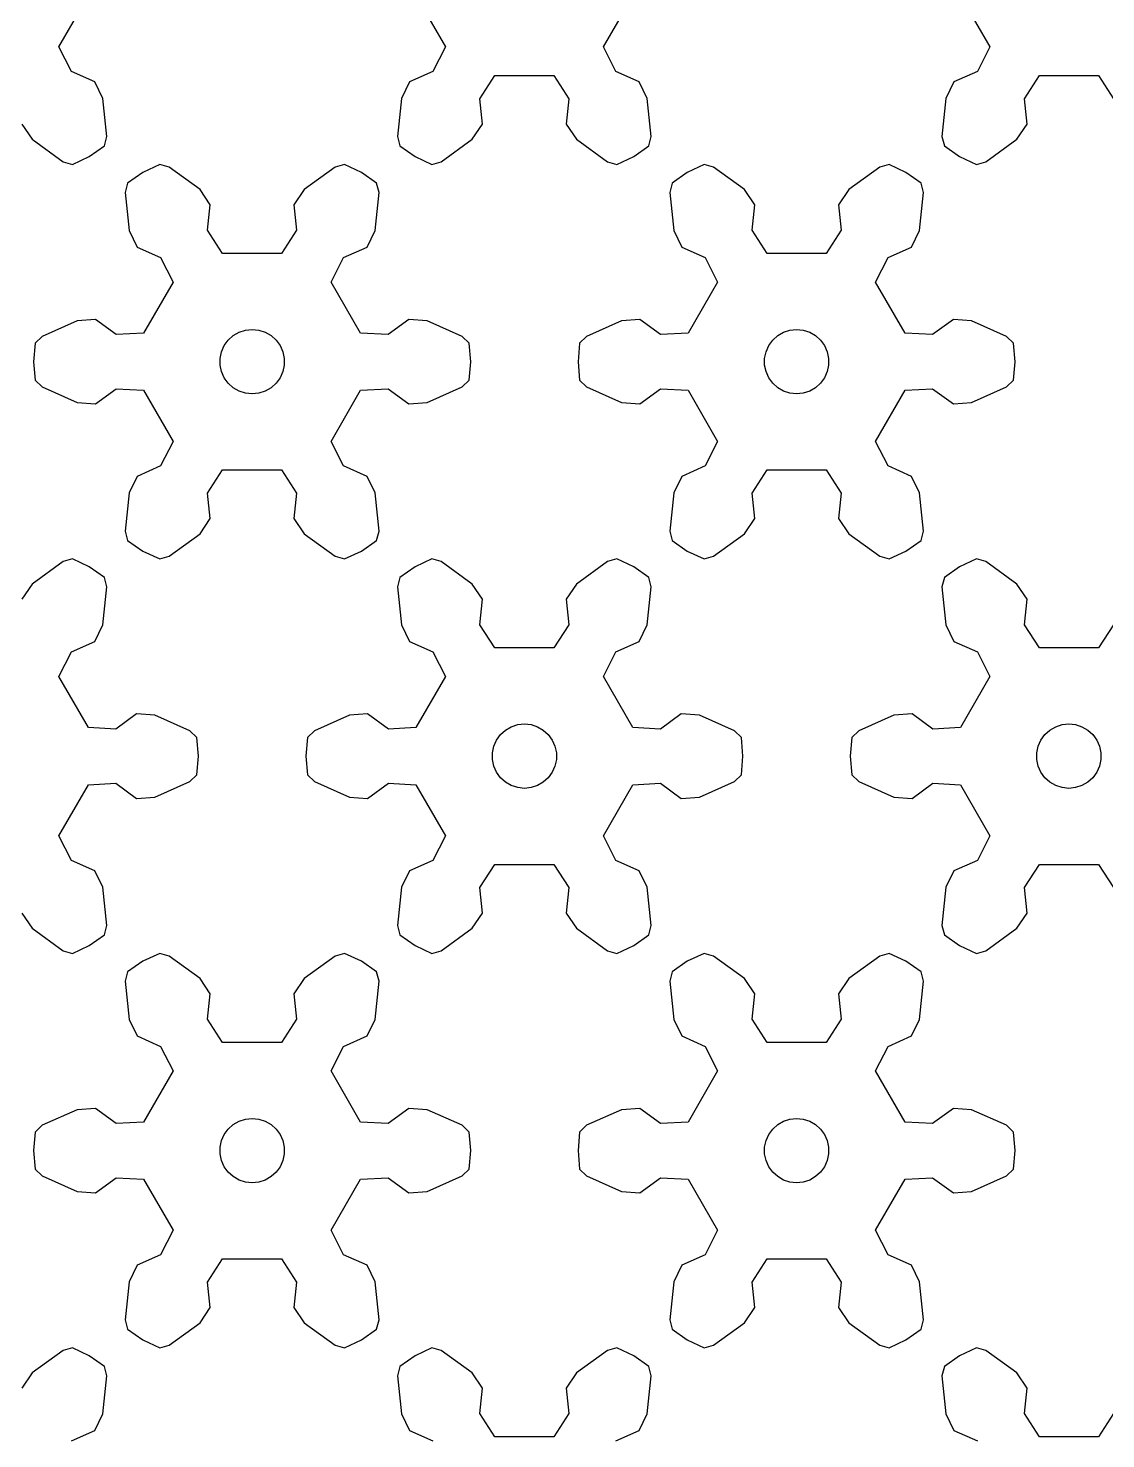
# Model space of a CAD drawing. Extents: x 0 to 198, y 0 to 239.
# Drawn here: x 50.5 to 100.7, y 106 to 171.7 of the extents above; entities that cross this region are included whole.
import ezdxf

# ---------------------------------------------------------------- set-up
doc = ezdxf.new("R2010")
doc.units = 0

msp = doc.modelspace()

# ---------------------------------------------------------------- linework, layer by layer
for p, q in [((51.923, 170.848), (53.299, 173.231)), ((68.56, 173.231), (69.936, 170.848)), ((77.295, 170.848), (78.671, 173.231)), ((93.932, 173.231), (95.308, 170.848)), ((52.508, 169.705), (51.923, 170.848)), ((69.936, 170.848), (69.351, 169.705)), ((77.88, 169.705), (77.295, 170.848)), ((95.308, 170.848), (94.723, 169.705)), ((53.598, 169.218), (52.508, 169.705)), ((69.351, 169.705), (68.261, 169.218)), ((78.97, 169.218), (77.88, 169.705)), ((94.723, 169.705), (93.633, 169.218)), ((53.971, 168.451), (53.598, 169.218)), ((68.261, 169.218), (67.888, 168.451)), ((71.542, 168.44), (72.24, 169.518)), ((72.24, 169.518), (74.991, 169.518)), ((74.991, 169.518), (75.689, 168.44)), ((79.343, 168.451), (78.97, 169.218)), ((93.633, 169.218), (93.26, 168.451)), ((96.914, 168.44), (97.612, 169.518)), ((97.612, 169.518), (100.363, 169.518)), ((100.363, 169.518), (101.061, 168.44)), ((54.156, 166.675), (53.971, 168.451)), ((67.888, 168.451), (67.703, 166.675)), ((71.665, 167.253), (71.542, 168.44)), ((75.689, 168.44), (75.566, 167.253)), ((79.528, 166.675), (79.343, 168.451)), ((93.26, 168.451), (93.075, 166.675)), ((97.037, 167.253), (96.914, 168.44)), ((50.194, 167.253), (50.672, 166.546)), ((71.188, 166.546), (71.665, 167.253)), ((75.566, 167.253), (76.043, 166.546)), ((96.559, 166.546), (97.037, 167.253)), ((50.672, 166.546), (52.117, 165.498)), ((54.046, 166.237), (54.156, 166.675)), ((67.703, 166.675), (67.813, 166.237)), ((69.742, 165.498), (71.188, 166.546)), ((76.043, 166.546), (77.489, 165.498)), ((79.418, 166.237), (79.528, 166.675)), ((93.075, 166.675), (93.185, 166.237)), ((95.114, 165.498), (96.559, 166.546)), ((52.551, 165.374), (53.337, 165.74)), ((53.337, 165.74), (54.046, 166.237)), ((67.813, 166.237), (68.523, 165.74)), ((68.523, 165.74), (69.308, 165.374)), ((77.923, 165.374), (78.708, 165.74)), ((78.708, 165.74), (79.418, 166.237)), ((93.185, 166.237), (93.894, 165.74)), ((93.894, 165.74), (94.68, 165.374)), ((52.117, 165.498), (52.551, 165.374)), ((55.837, 165.008), (55.127, 164.511)), ((56.622, 165.374), (55.837, 165.008)), ((57.056, 165.25), (56.622, 165.374)), ((58.502, 164.202), (57.056, 165.25)), ((64.803, 165.25), (63.357, 164.202)), ((65.237, 165.374), (64.803, 165.25)), ((66.023, 165.008), (65.237, 165.374)), ((66.732, 164.511), (66.023, 165.008)), ((69.308, 165.374), (69.742, 165.498)), ((77.489, 165.498), (77.923, 165.374)), ((81.208, 165.008), (80.499, 164.511)), ((81.994, 165.374), (81.208, 165.008)), ((82.428, 165.25), (81.994, 165.374)), ((83.874, 164.202), (82.428, 165.25)), ((90.175, 165.25), (88.729, 164.202)), ((90.609, 165.374), (90.175, 165.25)), ((91.394, 165.008), (90.609, 165.374)), ((92.104, 164.511), (91.394, 165.008)), ((94.68, 165.374), (95.114, 165.498)), ((55.127, 164.511), (55.017, 164.073)), ((66.842, 164.073), (66.732, 164.511)), ((80.499, 164.511), (80.389, 164.073)), ((92.214, 164.073), (92.104, 164.511)), ((55.017, 164.073), (55.202, 162.297)), ((58.979, 163.495), (58.502, 164.202)), ((63.357, 164.202), (62.88, 163.495)), ((66.657, 162.297), (66.842, 164.073)), ((80.389, 164.073), (80.574, 162.297)), ((84.351, 163.495), (83.874, 164.202)), ((88.729, 164.202), (88.252, 163.495)), ((92.029, 162.297), (92.214, 164.073)), ((58.856, 162.308), (58.979, 163.495)), ((62.88, 163.495), (63.003, 162.308)), ((84.228, 162.308), (84.351, 163.495)), ((88.252, 163.495), (88.375, 162.308)), ((59.554, 161.229), (58.856, 162.308)), ((63.003, 162.308), (62.305, 161.229)), ((84.926, 161.229), (84.228, 162.308)), ((88.375, 162.308), (87.677, 161.229)), ((55.202, 162.297), (55.575, 161.53)), ((66.284, 161.53), (66.657, 162.297)), ((80.574, 162.297), (80.947, 161.53)), ((91.656, 161.53), (92.029, 162.297)), ((55.575, 161.53), (56.665, 161.043)), ((56.665, 161.043), (57.25, 159.899)), ((62.305, 161.229), (59.554, 161.229)), ((64.609, 159.899), (65.194, 161.043)), ((65.194, 161.043), (66.284, 161.53)), ((80.947, 161.53), (82.037, 161.043)), ((82.037, 161.043), (82.622, 159.899)), ((87.677, 161.229), (84.926, 161.229)), ((89.981, 159.899), (90.566, 161.043)), ((90.566, 161.043), (91.656, 161.53)), ((57.25, 159.899), (55.874, 157.516)), ((65.985, 157.516), (64.609, 159.899)), ((82.622, 159.899), (81.246, 157.516)), ((91.357, 157.516), (89.981, 159.899)), ((52.774, 158.091), (51.144, 157.363)), ((53.625, 158.152), (52.774, 158.091)), ((54.591, 157.451), (53.625, 158.152)), ((68.234, 158.152), (67.268, 157.451)), ((69.085, 158.091), (68.234, 158.152)), ((70.716, 157.363), (69.085, 158.091)), ((78.146, 158.091), (76.515, 157.363)), ((78.997, 158.152), (78.146, 158.091)), ((79.963, 157.451), (78.997, 158.152)), ((93.606, 158.152), (92.64, 157.451)), ((94.457, 158.091), (93.606, 158.152)), ((96.087, 157.363), (94.457, 158.091)), ((50.819, 157.05), (50.744, 156.186)), ((51.144, 157.363), (50.819, 157.05)), ((55.874, 157.516), (54.591, 157.451)), ((59.631, 156.936), (59.815, 157.19)), ((59.815, 157.19), (60.048, 157.4)), ((60.048, 157.4), (60.319, 157.557)), ((60.319, 157.557), (60.618, 157.654)), ((60.618, 157.654), (60.93, 157.686)), ((60.93, 157.686), (61.241, 157.654)), ((61.241, 157.654), (61.54, 157.557)), ((61.54, 157.557), (61.811, 157.4)), ((61.811, 157.4), (62.044, 157.19)), ((62.044, 157.19), (62.229, 156.936)), ((67.268, 157.451), (65.985, 157.516)), ((71.04, 157.05), (70.716, 157.363)), ((71.115, 156.186), (71.04, 157.05)), ((76.191, 157.05), (76.115, 156.186)), ((76.515, 157.363), (76.191, 157.05)), ((81.246, 157.516), (79.963, 157.451)), ((85.002, 156.936), (85.187, 157.19)), ((85.187, 157.19), (85.42, 157.4)), ((85.42, 157.4), (85.691, 157.557)), ((85.691, 157.557), (85.99, 157.654)), ((85.99, 157.654), (86.301, 157.686)), ((86.301, 157.686), (86.613, 157.654)), ((86.613, 157.654), (86.912, 157.557)), ((86.912, 157.557), (87.183, 157.4)), ((87.183, 157.4), (87.416, 157.19)), ((87.416, 157.19), (87.6, 156.936)), ((92.64, 157.451), (91.357, 157.516)), ((96.412, 157.05), (96.087, 157.363)), ((96.487, 156.186), (96.412, 157.05)), ((59.438, 156.343), (59.503, 156.65)), ((59.503, 156.65), (59.631, 156.936)), ((62.229, 156.936), (62.356, 156.65)), ((62.356, 156.65), (62.421, 156.343)), ((84.81, 156.343), (84.875, 156.65)), ((84.875, 156.65), (85.002, 156.936)), ((87.6, 156.936), (87.728, 156.65)), ((87.728, 156.65), (87.793, 156.343)), ((50.744, 156.186), (50.819, 155.323)), ((59.438, 156.03), (59.438, 156.343)), ((59.503, 155.723), (59.438, 156.03)), ((62.421, 156.03), (62.356, 155.723)), ((62.421, 156.343), (62.421, 156.03)), ((71.04, 155.323), (71.115, 156.186)), ((76.115, 156.186), (76.191, 155.323)), ((84.81, 156.03), (84.81, 156.343)), ((84.875, 155.723), (84.81, 156.03)), ((87.793, 156.03), (87.728, 155.723)), ((87.793, 156.343), (87.793, 156.03)), ((96.412, 155.323), (96.487, 156.186)), ((50.819, 155.323), (51.144, 155.009)), ((59.631, 155.436), (59.503, 155.723)), ((59.815, 155.183), (59.631, 155.436)), ((60.048, 154.973), (59.815, 155.183)), ((62.044, 155.183), (61.811, 154.973)), ((62.229, 155.436), (62.044, 155.183)), ((62.356, 155.723), (62.229, 155.436)), ((70.716, 155.009), (71.04, 155.323)), ((76.191, 155.323), (76.515, 155.009)), ((85.002, 155.436), (84.875, 155.723)), ((85.187, 155.183), (85.002, 155.436)), ((85.42, 154.973), (85.187, 155.183)), ((87.416, 155.183), (87.183, 154.973)), ((87.6, 155.436), (87.416, 155.183)), ((87.728, 155.723), (87.6, 155.436)), ((96.087, 155.009), (96.412, 155.323)), ((51.144, 155.009), (52.774, 154.281)), ((53.625, 154.221), (54.591, 154.922)), ((54.591, 154.922), (55.874, 154.856)), ((55.874, 154.856), (57.25, 152.474)), ((60.319, 154.816), (60.048, 154.973)), ((60.618, 154.719), (60.319, 154.816)), ((60.93, 154.686), (60.618, 154.719)), ((61.241, 154.719), (60.93, 154.686)), ((61.54, 154.816), (61.241, 154.719)), ((61.811, 154.973), (61.54, 154.816)), ((64.609, 152.474), (65.985, 154.856)), ((65.985, 154.856), (67.268, 154.922)), ((67.268, 154.922), (68.234, 154.221)), ((69.085, 154.281), (70.716, 155.009)), ((76.515, 155.009), (78.146, 154.281)), ((78.997, 154.221), (79.963, 154.922)), ((79.963, 154.922), (81.246, 154.856)), ((81.246, 154.856), (82.622, 152.474)), ((85.691, 154.816), (85.42, 154.973)), ((85.99, 154.719), (85.691, 154.816)), ((86.301, 154.686), (85.99, 154.719)), ((86.613, 154.719), (86.301, 154.686)), ((86.912, 154.816), (86.613, 154.719)), ((87.183, 154.973), (86.912, 154.816)), ((89.981, 152.474), (91.357, 154.856)), ((91.357, 154.856), (92.64, 154.922)), ((92.64, 154.922), (93.606, 154.221)), ((94.457, 154.281), (96.087, 155.009)), ((52.774, 154.281), (53.625, 154.221)), ((68.234, 154.221), (69.085, 154.281)), ((78.146, 154.281), (78.997, 154.221)), ((93.606, 154.221), (94.457, 154.281)), ((57.25, 152.474), (56.665, 151.33)), ((65.194, 151.33), (64.609, 152.474)), ((82.622, 152.474), (82.037, 151.33)), ((90.566, 151.33), (89.981, 152.474)), ((56.665, 151.33), (55.575, 150.843)), ((58.856, 150.065), (59.554, 151.143)), ((59.554, 151.143), (62.305, 151.143)), ((62.305, 151.143), (63.003, 150.065)), ((66.284, 150.843), (65.194, 151.33)), ((82.037, 151.33), (80.947, 150.843)), ((84.228, 150.065), (84.926, 151.143)), ((84.926, 151.143), (87.677, 151.143)), ((87.677, 151.143), (88.375, 150.065)), ((91.656, 150.843), (90.566, 151.33)), ((55.575, 150.843), (55.202, 150.076)), ((66.657, 150.076), (66.284, 150.843)), ((80.947, 150.843), (80.574, 150.076)), ((92.029, 150.076), (91.656, 150.843)), ((55.202, 150.076), (55.017, 148.3)), ((58.979, 148.878), (58.856, 150.065)), ((63.003, 150.065), (62.88, 148.878)), ((66.842, 148.3), (66.657, 150.076)), ((80.574, 150.076), (80.389, 148.3)), ((84.351, 148.878), (84.228, 150.065)), ((88.375, 150.065), (88.252, 148.878)), ((92.214, 148.3), (92.029, 150.076)), ((58.502, 148.171), (58.979, 148.878)), ((62.88, 148.878), (63.357, 148.171)), ((83.874, 148.171), (84.351, 148.878)), ((88.252, 148.878), (88.729, 148.171)), ((55.017, 148.3), (55.127, 147.862)), ((55.127, 147.862), (55.837, 147.365)), ((57.056, 147.123), (58.502, 148.171)), ((63.357, 148.171), (64.803, 147.123)), ((66.023, 147.365), (66.732, 147.862)), ((66.732, 147.862), (66.842, 148.3)), ((80.389, 148.3), (80.499, 147.862)), ((80.499, 147.862), (81.208, 147.365)), ((82.428, 147.123), (83.874, 148.171)), ((88.729, 148.171), (90.175, 147.123)), ((91.394, 147.365), (92.104, 147.862)), ((92.104, 147.862), (92.214, 148.3)), ((55.837, 147.365), (56.622, 146.999)), ((65.237, 146.999), (66.023, 147.365)), ((81.208, 147.365), (81.994, 146.999)), ((90.609, 146.999), (91.394, 147.365)), ((52.117, 146.875), (50.672, 145.827)), ((52.551, 146.999), (52.117, 146.875)), ((53.337, 146.633), (52.551, 146.999)), ((54.046, 146.136), (53.337, 146.633)), ((56.622, 146.999), (57.056, 147.123)), ((64.803, 147.123), (65.237, 146.999)), ((68.523, 146.633), (67.813, 146.136)), ((69.308, 146.999), (68.523, 146.633)), ((69.742, 146.875), (69.308, 146.999)), ((71.188, 145.827), (69.742, 146.875)), ((77.489, 146.875), (76.043, 145.827)), ((77.923, 146.999), (77.489, 146.875)), ((78.708, 146.633), (77.923, 146.999)), ((79.418, 146.136), (78.708, 146.633)), ((81.994, 146.999), (82.428, 147.123)), ((90.175, 147.123), (90.609, 146.999)), ((93.894, 146.633), (93.185, 146.136)), ((94.68, 146.999), (93.894, 146.633)), ((95.114, 146.875), (94.68, 146.999)), ((96.559, 145.827), (95.114, 146.875)), ((54.156, 145.698), (54.046, 146.136)), ((67.813, 146.136), (67.703, 145.698)), ((79.528, 145.698), (79.418, 146.136)), ((93.185, 146.136), (93.075, 145.698)), ((50.672, 145.827), (50.194, 145.12)), ((53.971, 143.922), (54.156, 145.698)), ((67.703, 145.698), (67.888, 143.922)), ((71.665, 145.12), (71.188, 145.827)), ((76.043, 145.827), (75.566, 145.12)), ((79.343, 143.922), (79.528, 145.698)), ((93.075, 145.698), (93.26, 143.922)), ((97.037, 145.12), (96.559, 145.827)), ((71.542, 143.933), (71.665, 145.12)), ((75.566, 145.12), (75.689, 143.933)), ((96.914, 143.933), (97.037, 145.12)), ((53.598, 143.155), (53.971, 143.922)), ((67.888, 143.922), (68.261, 143.155)), ((72.24, 142.854), (71.542, 143.933)), ((75.689, 143.933), (74.991, 142.854)), ((78.97, 143.155), (79.343, 143.922)), ((93.26, 143.922), (93.633, 143.155)), ((97.612, 142.854), (96.914, 143.933)), ((101.061, 143.933), (100.363, 142.854)), ((51.923, 141.524), (52.508, 142.668)), ((52.508, 142.668), (53.598, 143.155)), ((68.261, 143.155), (69.351, 142.668)), ((69.351, 142.668), (69.936, 141.524)), ((74.991, 142.854), (72.24, 142.854)), ((77.295, 141.524), (77.88, 142.668)), ((77.88, 142.668), (78.97, 143.155)), ((93.633, 143.155), (94.723, 142.668)), ((94.723, 142.668), (95.308, 141.524)), ((100.363, 142.854), (97.612, 142.854)), ((53.299, 139.142), (51.923, 141.524)), ((69.936, 141.524), (68.56, 139.142)), ((78.671, 139.142), (77.295, 141.524)), ((95.308, 141.524), (93.932, 139.142)), ((55.548, 139.777), (54.582, 139.076)), ((56.399, 139.716), (55.548, 139.777)), ((58.03, 138.989), (56.399, 139.716)), ((65.46, 139.716), (63.829, 138.989)), ((66.311, 139.777), (65.46, 139.716)), ((67.277, 139.076), (66.311, 139.777)), ((73.304, 139.279), (73.615, 139.312)), ((73.615, 139.312), (73.927, 139.279)), ((80.92, 139.777), (79.954, 139.076)), ((81.771, 139.716), (80.92, 139.777)), ((83.402, 138.989), (81.771, 139.716)), ((90.832, 139.716), (89.201, 138.989)), ((91.683, 139.777), (90.832, 139.716)), ((92.649, 139.076), (91.683, 139.777)), ((98.675, 139.279), (98.987, 139.312)), ((98.987, 139.312), (99.299, 139.279)), ((54.582, 139.076), (53.299, 139.142)), ((58.354, 138.675), (58.03, 138.989)), ((58.43, 137.812), (58.354, 138.675)), ((63.505, 138.675), (63.43, 137.812)), ((63.829, 138.989), (63.505, 138.675)), ((68.56, 139.142), (67.277, 139.076)), ((72.316, 138.562), (72.501, 138.815)), ((72.501, 138.815), (72.734, 139.025)), ((72.734, 139.025), (73.005, 139.182)), ((73.005, 139.182), (73.304, 139.279)), ((73.927, 139.279), (74.226, 139.182)), ((74.226, 139.182), (74.497, 139.025)), ((74.497, 139.025), (74.73, 138.815)), ((74.73, 138.815), (74.915, 138.562)), ((79.954, 139.076), (78.671, 139.142)), ((83.726, 138.675), (83.402, 138.989)), ((83.801, 137.812), (83.726, 138.675)), ((88.877, 138.675), (88.801, 137.812)), ((89.201, 138.989), (88.877, 138.675)), ((93.932, 139.142), (92.649, 139.076)), ((97.688, 138.562), (97.873, 138.815)), ((97.873, 138.815), (98.106, 139.025)), ((98.106, 139.025), (98.377, 139.182)), ((98.377, 139.182), (98.675, 139.279)), ((99.299, 139.279), (99.597, 139.182)), ((99.597, 139.182), (99.869, 139.025)), ((99.869, 139.025), (100.102, 138.815)), ((100.102, 138.815), (100.286, 138.562)), ((72.124, 137.968), (72.189, 138.275)), ((72.189, 138.275), (72.316, 138.562)), ((74.915, 138.562), (75.042, 138.275)), ((75.042, 138.275), (75.107, 137.968)), ((97.496, 137.968), (97.561, 138.275)), ((97.561, 138.275), (97.688, 138.562)), ((100.286, 138.562), (100.414, 138.275)), ((100.414, 138.275), (100.479, 137.968)), ((58.354, 136.948), (58.43, 137.812)), ((63.43, 137.812), (63.505, 136.948)), ((72.124, 137.655), (72.124, 137.968)), ((72.189, 137.348), (72.124, 137.655)), ((72.316, 137.062), (72.189, 137.348)), ((75.042, 137.348), (74.915, 137.062)), ((75.107, 137.655), (75.042, 137.348)), ((75.107, 137.968), (75.107, 137.655)), ((83.726, 136.948), (83.801, 137.812)), ((88.801, 137.812), (88.877, 136.948)), ((97.496, 137.655), (97.496, 137.968)), ((97.561, 137.348), (97.496, 137.655)), ((97.688, 137.062), (97.561, 137.348)), ((100.414, 137.348), (100.286, 137.062)), ((100.479, 137.655), (100.414, 137.348)), ((100.479, 137.968), (100.479, 137.655)), ((58.03, 136.635), (58.354, 136.948)), ((63.505, 136.948), (63.829, 136.635)), ((72.501, 136.808), (72.316, 137.062)), ((72.734, 136.598), (72.501, 136.808)), ((74.73, 136.808), (74.497, 136.598)), ((74.915, 137.062), (74.73, 136.808)), ((83.402, 136.635), (83.726, 136.948)), ((88.877, 136.948), (89.201, 136.635)), ((97.873, 136.808), (97.688, 137.062)), ((98.106, 136.598), (97.873, 136.808)), ((100.102, 136.808), (99.869, 136.598)), ((100.286, 137.062), (100.102, 136.808)), ((51.923, 134.099), (53.299, 136.481)), ((53.299, 136.481), (54.582, 136.547)), ((54.582, 136.547), (55.548, 135.846)), ((56.399, 135.907), (58.03, 136.635)), ((63.829, 136.635), (65.46, 135.907)), ((66.311, 135.846), (67.277, 136.547)), ((67.277, 136.547), (68.56, 136.481)), ((68.56, 136.481), (69.936, 134.099)), ((73.005, 136.441), (72.734, 136.598)), ((73.304, 136.344), (73.005, 136.441)), ((73.615, 136.312), (73.304, 136.344)), ((73.927, 136.344), (73.615, 136.312)), ((74.226, 136.441), (73.927, 136.344)), ((74.497, 136.598), (74.226, 136.441)), ((77.295, 134.099), (78.671, 136.481)), ((78.671, 136.481), (79.954, 136.547)), ((79.954, 136.547), (80.92, 135.846)), ((81.771, 135.907), (83.402, 136.635)), ((89.201, 136.635), (90.832, 135.907)), ((91.683, 135.846), (92.649, 136.547)), ((92.649, 136.547), (93.932, 136.481)), ((93.932, 136.481), (95.308, 134.099)), ((98.377, 136.441), (98.106, 136.598)), ((98.675, 136.344), (98.377, 136.441)), ((98.987, 136.312), (98.675, 136.344)), ((99.299, 136.344), (98.987, 136.312)), ((99.597, 136.441), (99.299, 136.344)), ((99.869, 136.598), (99.597, 136.441)), ((55.548, 135.846), (56.399, 135.907)), ((65.46, 135.907), (66.311, 135.846)), ((80.92, 135.846), (81.771, 135.907)), ((90.832, 135.907), (91.683, 135.846)), ((52.508, 132.955), (51.923, 134.099)), ((69.936, 134.099), (69.351, 132.955)), ((77.88, 132.955), (77.295, 134.099)), ((95.308, 134.099), (94.723, 132.955)), ((53.598, 132.468), (52.508, 132.955)), ((69.351, 132.955), (68.261, 132.468)), ((71.542, 131.69), (72.24, 132.769)), ((72.24, 132.769), (74.991, 132.769)), ((74.991, 132.769), (75.689, 131.69)), ((78.97, 132.468), (77.88, 132.955)), ((94.723, 132.955), (93.633, 132.468)), ((96.914, 131.69), (97.612, 132.769)), ((97.612, 132.769), (100.363, 132.769)), ((100.363, 132.769), (101.061, 131.69)), ((53.971, 131.701), (53.598, 132.468)), ((68.261, 132.468), (67.888, 131.701)), ((79.343, 131.701), (78.97, 132.468)), ((93.633, 132.468), (93.26, 131.701)), ((54.156, 129.925), (53.971, 131.701)), ((67.888, 131.701), (67.703, 129.925)), ((71.665, 130.503), (71.542, 131.69)), ((75.689, 131.69), (75.566, 130.503)), ((79.528, 129.925), (79.343, 131.701)), ((93.26, 131.701), (93.075, 129.925)), ((97.037, 130.503), (96.914, 131.69)), ((50.194, 130.503), (50.672, 129.796)), ((71.188, 129.796), (71.665, 130.503)), ((75.566, 130.503), (76.043, 129.796)), ((96.559, 129.796), (97.037, 130.503)), ((50.672, 129.796), (52.117, 128.748)), ((53.337, 128.99), (54.046, 129.487)), ((54.046, 129.487), (54.156, 129.925)), ((67.703, 129.925), (67.813, 129.487)), ((67.813, 129.487), (68.523, 128.99)), ((69.742, 128.748), (71.188, 129.796)), ((76.043, 129.796), (77.489, 128.748)), ((78.708, 128.99), (79.418, 129.487)), ((79.418, 129.487), (79.528, 129.925)), ((93.075, 129.925), (93.185, 129.487)), ((93.185, 129.487), (93.894, 128.99)), ((95.114, 128.748), (96.559, 129.796)), ((52.551, 128.624), (53.337, 128.99)), ((68.523, 128.99), (69.308, 128.624)), ((77.923, 128.624), (78.708, 128.99)), ((93.894, 128.99), (94.68, 128.624)), ((52.117, 128.748), (52.551, 128.624)), ((55.837, 128.258), (55.127, 127.761)), ((56.622, 128.624), (55.837, 128.258)), ((57.056, 128.5), (56.622, 128.624)), ((58.502, 127.452), (57.056, 128.5)), ((64.803, 128.5), (63.357, 127.452)), ((65.237, 128.624), (64.803, 128.5)), ((66.023, 128.258), (65.237, 128.624)), ((66.732, 127.761), (66.023, 128.258)), ((69.308, 128.624), (69.742, 128.748)), ((77.489, 128.748), (77.923, 128.624)), ((81.208, 128.258), (80.499, 127.761)), ((81.994, 128.624), (81.208, 128.258)), ((82.428, 128.5), (81.994, 128.624)), ((83.874, 127.452), (82.428, 128.5)), ((90.175, 128.5), (88.729, 127.452)), ((90.609, 128.624), (90.175, 128.5)), ((91.394, 128.258), (90.609, 128.624)), ((92.104, 127.761), (91.394, 128.258)), ((94.68, 128.624), (95.114, 128.748)), ((55.127, 127.761), (55.017, 127.323)), ((66.842, 127.323), (66.732, 127.761)), ((80.499, 127.761), (80.389, 127.323)), ((92.214, 127.323), (92.104, 127.761)), ((55.017, 127.323), (55.202, 125.547)), ((58.979, 126.745), (58.502, 127.452)), ((63.357, 127.452), (62.88, 126.745)), ((66.657, 125.547), (66.842, 127.323)), ((80.389, 127.323), (80.574, 125.547)), ((84.351, 126.745), (83.874, 127.452)), ((88.729, 127.452), (88.252, 126.745)), ((92.029, 125.547), (92.214, 127.323)), ((58.856, 125.558), (58.979, 126.745)), ((62.88, 126.745), (63.003, 125.558)), ((84.228, 125.558), (84.351, 126.745)), ((88.252, 126.745), (88.375, 125.558)), ((55.202, 125.547), (55.575, 124.78)), ((59.554, 124.48), (58.856, 125.558)), ((63.003, 125.558), (62.305, 124.48)), ((66.284, 124.78), (66.657, 125.547)), ((80.574, 125.547), (80.947, 124.78)), ((84.926, 124.48), (84.228, 125.558)), ((88.375, 125.558), (87.677, 124.48)), ((91.656, 124.78), (92.029, 125.547)), ((55.575, 124.78), (56.665, 124.293)), ((56.665, 124.293), (57.25, 123.15)), ((62.305, 124.48), (59.554, 124.48)), ((64.609, 123.15), (65.194, 124.293)), ((65.194, 124.293), (66.284, 124.78)), ((80.947, 124.78), (82.037, 124.293)), ((82.037, 124.293), (82.622, 123.15)), ((87.677, 124.48), (84.926, 124.48)), ((89.981, 123.15), (90.566, 124.293)), ((90.566, 124.293), (91.656, 124.78)), ((57.25, 123.15), (55.874, 120.767)), ((65.985, 120.767), (64.609, 123.15)), ((82.622, 123.15), (81.246, 120.767)), ((91.357, 120.767), (89.981, 123.15)), ((52.774, 121.342), (51.144, 120.614)), ((53.625, 121.402), (52.774, 121.342)), ((54.591, 120.701), (53.625, 121.402)), ((60.618, 120.904), (60.93, 120.937)), ((60.93, 120.937), (61.241, 120.904)), ((68.234, 121.402), (67.268, 120.701)), ((69.085, 121.342), (68.234, 121.402)), ((70.716, 120.614), (69.085, 121.342)), ((78.146, 121.342), (76.515, 120.614)), ((78.997, 121.402), (78.146, 121.342)), ((79.963, 120.701), (78.997, 121.402)), ((85.99, 120.904), (86.301, 120.937)), ((86.301, 120.937), (86.613, 120.904)), ((93.606, 121.402), (92.64, 120.701)), ((94.457, 121.342), (93.606, 121.402)), ((96.087, 120.614), (94.457, 121.342)), ((50.819, 120.3), (50.744, 119.437)), ((51.144, 120.614), (50.819, 120.3)), ((55.874, 120.767), (54.591, 120.701)), ((59.631, 120.187), (59.815, 120.44)), ((59.815, 120.44), (60.048, 120.65)), ((60.048, 120.65), (60.319, 120.807)), ((60.319, 120.807), (60.618, 120.904)), ((61.241, 120.904), (61.54, 120.807)), ((61.54, 120.807), (61.811, 120.65)), ((61.811, 120.65), (62.044, 120.44)), ((62.044, 120.44), (62.229, 120.187)), ((67.268, 120.701), (65.985, 120.767)), ((71.04, 120.3), (70.716, 120.614)), ((71.115, 119.437), (71.04, 120.3)), ((76.191, 120.3), (76.115, 119.437)), ((76.515, 120.614), (76.191, 120.3)), ((81.246, 120.767), (79.963, 120.701)), ((85.002, 120.187), (85.187, 120.44)), ((85.187, 120.44), (85.42, 120.65)), ((85.42, 120.65), (85.691, 120.807)), ((85.691, 120.807), (85.99, 120.904)), ((86.613, 120.904), (86.912, 120.807)), ((86.912, 120.807), (87.183, 120.65)), ((87.183, 120.65), (87.416, 120.44)), ((87.416, 120.44), (87.6, 120.187)), ((92.64, 120.701), (91.357, 120.767)), ((96.412, 120.3), (96.087, 120.614)), ((96.487, 119.437), (96.412, 120.3)), ((59.438, 119.593), (59.503, 119.9)), ((59.438, 119.28), (59.438, 119.593)), ((59.503, 119.9), (59.631, 120.187)), ((62.229, 120.187), (62.356, 119.9)), ((62.356, 119.9), (62.421, 119.593)), ((62.421, 119.593), (62.421, 119.28)), ((84.81, 119.593), (84.875, 119.9)), ((84.81, 119.28), (84.81, 119.593)), ((84.875, 119.9), (85.002, 120.187)), ((87.6, 120.187), (87.728, 119.9)), ((87.728, 119.9), (87.793, 119.593)), ((87.793, 119.593), (87.793, 119.28)), ((50.744, 119.437), (50.819, 118.574)), ((59.503, 118.973), (59.438, 119.28)), ((59.631, 118.687), (59.503, 118.973)), ((62.356, 118.973), (62.229, 118.687)), ((62.421, 119.28), (62.356, 118.973)), ((71.04, 118.574), (71.115, 119.437)), ((76.115, 119.437), (76.191, 118.574)), ((84.875, 118.973), (84.81, 119.28)), ((85.002, 118.687), (84.875, 118.973)), ((87.728, 118.973), (87.6, 118.687)), ((87.793, 119.28), (87.728, 118.973)), ((96.412, 118.574), (96.487, 119.437)), ((50.819, 118.574), (51.144, 118.26)), ((59.815, 118.433), (59.631, 118.687)), ((60.048, 118.223), (59.815, 118.433)), ((62.044, 118.433), (61.811, 118.223)), ((62.229, 118.687), (62.044, 118.433)), ((70.716, 118.26), (71.04, 118.574)), ((76.191, 118.574), (76.515, 118.26)), ((85.187, 118.433), (85.002, 118.687)), ((85.42, 118.223), (85.187, 118.433)), ((87.416, 118.433), (87.183, 118.223)), ((87.6, 118.687), (87.416, 118.433)), ((96.087, 118.26), (96.412, 118.574)), ((51.144, 118.26), (52.774, 117.532)), ((53.625, 117.471), (54.591, 118.172)), ((54.591, 118.172), (55.874, 118.107)), ((55.874, 118.107), (57.25, 115.724)), ((60.319, 118.066), (60.048, 118.223)), ((60.618, 117.969), (60.319, 118.066)), ((60.93, 117.937), (60.618, 117.969)), ((61.241, 117.969), (60.93, 117.937)), ((61.54, 118.066), (61.241, 117.969)), ((61.811, 118.223), (61.54, 118.066)), ((64.609, 115.724), (65.985, 118.107)), ((65.985, 118.107), (67.268, 118.172)), ((67.268, 118.172), (68.234, 117.471)), ((69.085, 117.532), (70.716, 118.26)), ((76.515, 118.26), (78.146, 117.532)), ((78.997, 117.471), (79.963, 118.172)), ((79.963, 118.172), (81.246, 118.107)), ((81.246, 118.107), (82.622, 115.724)), ((85.691, 118.066), (85.42, 118.223)), ((85.99, 117.969), (85.691, 118.066)), ((86.301, 117.937), (85.99, 117.969)), ((86.613, 117.969), (86.301, 117.937)), ((86.912, 118.066), (86.613, 117.969)), ((87.183, 118.223), (86.912, 118.066)), ((89.981, 115.724), (91.357, 118.107)), ((91.357, 118.107), (92.64, 118.172)), ((92.64, 118.172), (93.606, 117.471)), ((94.457, 117.532), (96.087, 118.26)), ((52.774, 117.532), (53.625, 117.471)), ((68.234, 117.471), (69.085, 117.532)), ((78.146, 117.532), (78.997, 117.471)), ((93.606, 117.471), (94.457, 117.532)), ((57.25, 115.724), (56.665, 114.58)), ((65.194, 114.58), (64.609, 115.724)), ((82.622, 115.724), (82.037, 114.58)), ((90.566, 114.58), (89.981, 115.724)), ((56.665, 114.58), (55.575, 114.093)), ((58.856, 113.315), (59.554, 114.394)), ((59.554, 114.394), (62.305, 114.394)), ((62.305, 114.394), (63.003, 113.315)), ((66.284, 114.093), (65.194, 114.58)), ((82.037, 114.58), (80.947, 114.093)), ((84.228, 113.315), (84.926, 114.394)), ((84.926, 114.394), (87.677, 114.394)), ((87.677, 114.394), (88.375, 113.315)), ((91.656, 114.093), (90.566, 114.58)), ((55.575, 114.093), (55.202, 113.326)), ((66.657, 113.326), (66.284, 114.093)), ((80.947, 114.093), (80.574, 113.326)), ((92.029, 113.326), (91.656, 114.093)), ((55.202, 113.326), (55.017, 111.55)), ((58.979, 112.128), (58.856, 113.315)), ((63.003, 113.315), (62.88, 112.128)), ((66.842, 111.55), (66.657, 113.326)), ((80.574, 113.326), (80.389, 111.55)), ((84.351, 112.128), (84.228, 113.315)), ((88.375, 113.315), (88.252, 112.128)), ((92.214, 111.55), (92.029, 113.326)), ((58.502, 111.421), (58.979, 112.128)), ((62.88, 112.128), (63.357, 111.421)), ((83.874, 111.421), (84.351, 112.128)), ((88.252, 112.128), (88.729, 111.421)), ((55.017, 111.55), (55.127, 111.112)), ((55.127, 111.112), (55.837, 110.615)), ((57.056, 110.373), (58.502, 111.421)), ((63.357, 111.421), (64.803, 110.373)), ((66.023, 110.615), (66.732, 111.112)), ((66.732, 111.112), (66.842, 111.55)), ((80.389, 111.55), (80.499, 111.112)), ((80.499, 111.112), (81.208, 110.615)), ((82.428, 110.373), (83.874, 111.421)), ((88.729, 111.421), (90.175, 110.373)), ((91.394, 110.615), (92.104, 111.112)), ((92.104, 111.112), (92.214, 111.55)), ((55.837, 110.615), (56.622, 110.249)), ((65.237, 110.249), (66.023, 110.615)), ((81.208, 110.615), (81.994, 110.249)), ((90.609, 110.249), (91.394, 110.615)), ((52.117, 110.125), (50.672, 109.077)), ((52.551, 110.249), (52.117, 110.125)), ((53.337, 109.883), (52.551, 110.249)), ((54.046, 109.386), (53.337, 109.883)), ((56.622, 110.249), (57.056, 110.373)), ((64.803, 110.373), (65.237, 110.249)), ((68.523, 109.883), (67.813, 109.386)), ((69.308, 110.249), (68.523, 109.883)), ((69.742, 110.125), (69.308, 110.249)), ((71.188, 109.077), (69.742, 110.125)), ((77.489, 110.125), (76.043, 109.077)), ((77.923, 110.249), (77.489, 110.125)), ((78.708, 109.883), (77.923, 110.249)), ((79.418, 109.386), (78.708, 109.883)), ((81.994, 110.249), (82.428, 110.373)), ((90.175, 110.373), (90.609, 110.249)), ((93.894, 109.883), (93.185, 109.386)), ((94.68, 110.249), (93.894, 109.883)), ((95.114, 110.125), (94.68, 110.249)), ((96.559, 109.077), (95.114, 110.125)), ((54.156, 108.948), (54.046, 109.386)), ((67.813, 109.386), (67.703, 108.948)), ((79.528, 108.948), (79.418, 109.386)), ((93.185, 109.386), (93.075, 108.948)), ((50.672, 109.077), (50.194, 108.37)), ((53.971, 107.172), (54.156, 108.948)), ((67.703, 108.948), (67.888, 107.172)), ((71.665, 108.37), (71.188, 109.077)), ((76.043, 109.077), (75.566, 108.37)), ((79.343, 107.172), (79.528, 108.948)), ((93.075, 108.948), (93.26, 107.172)), ((97.037, 108.37), (96.559, 109.077)), ((71.542, 107.183), (71.665, 108.37)), ((75.566, 108.37), (75.689, 107.183)), ((96.914, 107.183), (97.037, 108.37)), ((53.598, 106.405), (53.971, 107.172)), ((67.888, 107.172), (68.261, 106.405)), ((72.24, 106.105), (71.542, 107.183)), ((75.689, 107.183), (74.991, 106.105)), ((78.97, 106.405), (79.343, 107.172)), ((93.26, 107.172), (93.633, 106.405)), ((97.612, 106.105), (96.914, 107.183)), ((101.061, 107.183), (100.363, 106.105)), ((52.508, 105.918), (53.598, 106.405)), ((68.261, 106.405), (69.351, 105.918)), ((74.991, 106.105), (72.24, 106.105)), ((77.88, 105.918), (78.97, 106.405)), ((93.633, 106.405), (94.723, 105.918)), ((100.363, 106.105), (97.612, 106.105))]:
    msp.add_line(p, q)

doc.saveas('drawing.dxf')
